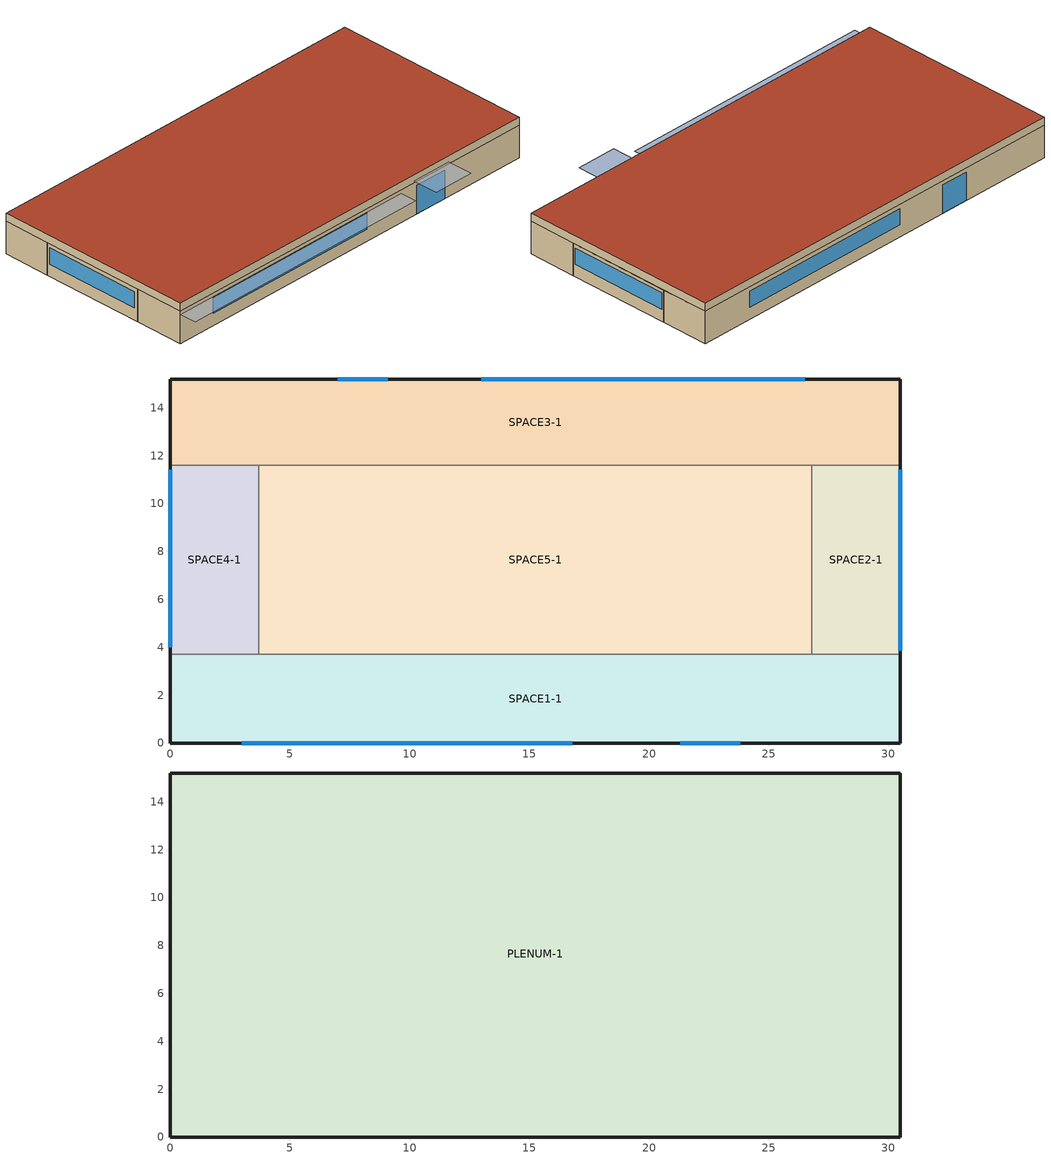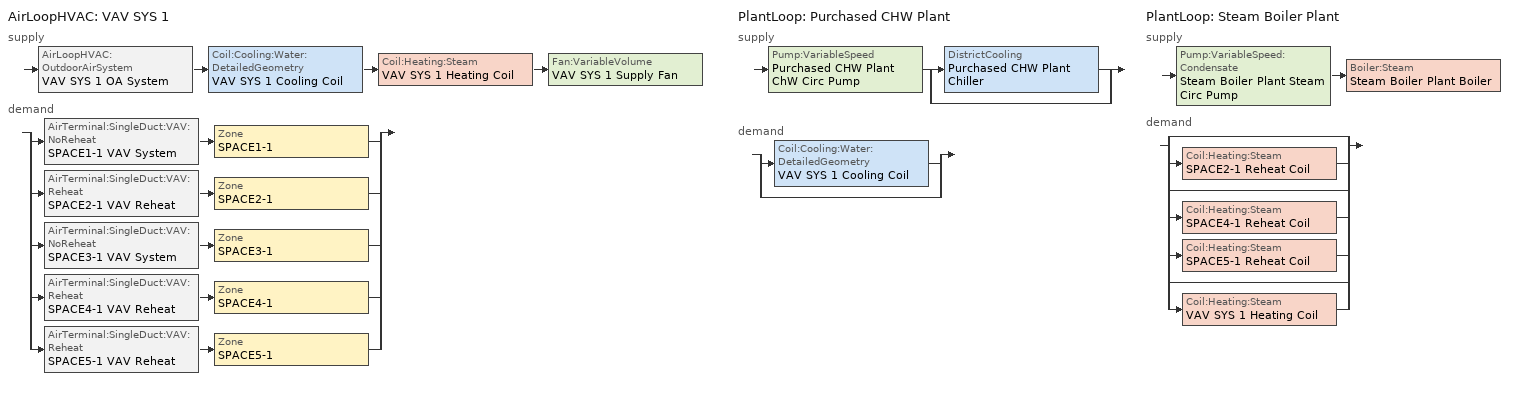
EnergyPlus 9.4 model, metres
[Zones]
SPACE1-1
 floor ground (FLOOR-SLAB-1): 30.5,3.7 30.5,0 0,0 0,3.7 z0
 wall outside (WALL-1): 0,3.7 0,0 30.5,0 30.5,3.7 z0:2.4
 wall to SPACE2-1 (INT-WALL-1): 30.5,3.7 26.8,3.7 z0:2.4
 wall to SPACE4-1 (INT-WALL-1): 3.7,3.7 0,3.7 z0:2.4
 wall to SPACE5-1 (INT-WALL-1): 26.8,3.7 3.7,3.7 z0:2.4
 window (Dbl Clr 3mm/13mm Air): 3,0 16.8,0 z0.9:2.1
 window (Sgl Grey 3mm): 21.3,0 23.8,0 z0:2.1
SPACE2-1
 floor ground (FLOOR-SLAB-1): 26.8,11.6 30.5,11.6 30.5,3.7 26.8,3.7 z0
 wall outside (WALL-1): 30.5,3.7 30.5,11.6 z0:2.4
 wall to SPACE3-1 (INT-WALL-1): 30.5,11.6 26.8,11.6 z0:2.4
 wall to SPACE5-1 (INT-WALL-1): 26.8,11.6 26.8,3.7 z0:2.4
 window (Dbl Clr 3mm/13mm Air): 30.5,3.85 30.5,11.4 z0.9:2.1
SPACE3-1
 floor ground (FLOOR-SLAB-1): 30.5,11.6 0,11.6 0,15.2 30.5,15.2 z0
 wall outside (WALL-1): 30.5,11.6 30.5,15.2 0,15.2 0,11.6 z0:2.4
 wall to SPACE4-1 (INT-WALL-1): 0,11.6 3.7,11.6 z0:2.4
 wall to SPACE5-1 (INT-WALL-1): 3.7,11.6 26.8,11.6 z0:2.4
 window (Dbl Clr 3mm/13mm Air): 26.5,15.2 13,15.2 z0.9:2.1
 window (Sgl Grey 3mm): 9.1,15.2 7,15.2 z0:2.1
SPACE4-1
 floor ground (FLOOR-SLAB-1): 3.7,3.7 0,3.7 0,11.6 3.7,11.6 z0
 wall outside (WALL-1): 0,11.6 0,3.7 z0:2.4
 wall to SPACE5-1 (INT-WALL-1): 3.7,3.7 3.7,11.6 z0:2.4
 window (Dbl Clr 3mm/13mm Air): 0,11.4 0,4 z0.9:2.1
SPACE5-1
 floor ground (FLOOR-SLAB-1): 26.8,11.6 26.8,3.7 3.7,3.7 3.7,11.6 z0
PLENUM-1
 floor to SPACE1-1 (CLNG-1): 30.5,3.7 30.5,0 0,0 0,3.7 z2.4
 floor to SPACE2-1 (CLNG-1): 26.8,11.6 30.5,11.6 30.5,3.7 26.8,3.7 z2.4
 floor to SPACE3-1 (CLNG-1): 30.5,11.6 0,11.6 0,15.2 30.5,15.2 z2.4
 floor to SPACE4-1 (CLNG-1): 3.7,3.7 0,3.7 0,11.6 3.7,11.6 z2.4
 floor to SPACE5-1 (CLNG-1): 26.8,11.6 26.8,3.7 3.7,3.7 3.7,11.6 z2.4
 wall outside (WALL-1): 0,0 30.5,0 30.5,15.2 0,15.2 0,0 z2.4:3
 roof outside (ROOF-1): 0,15.2 0,0 30.5,0 30.5,15.2 z3
shading: 0,-1.3 0,0 19.8,0 19.8,-1.3 z2.2; 21,-2 21,0 24.1,0 24.1,-2 z2.6
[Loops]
AirLoopHVAC 'VAV SYS 1'
 supply: AirLoopHVAC:OutdoorAirSystem 'VAV SYS 1 OA System' > Coil:Cooling:Water:DetailedGeometry 'VAV SYS 1 Cooling Coil' > Coil:Heating:Steam 'VAV SYS 1 Heating Coil' > Fan:VariableVolume 'VAV SYS 1 Supply Fan'
 demand: split
  | AirTerminal:SingleDuct:VAV:NoReheat 'SPACE1-1 VAV System' > Zone 'SPACE1-1'
  | AirTerminal:SingleDuct:VAV:Reheat 'SPACE2-1 VAV Reheat' > Zone 'SPACE2-1'
  | AirTerminal:SingleDuct:VAV:NoReheat 'SPACE3-1 VAV System' > Zone 'SPACE3-1'
  | AirTerminal:SingleDuct:VAV:Reheat 'SPACE4-1 VAV Reheat' > Zone 'SPACE4-1'
  | AirTerminal:SingleDuct:VAV:Reheat 'SPACE5-1 VAV Reheat' > Zone 'SPACE5-1'
PlantLoop 'Purchased CHW Plant'
 supply: Pump:VariableSpeed 'Purchased CHW Plant ChW Circ Pump' > split
  | DistrictCooling 'Purchased CHW Plant Chiller'
  | bypass
 demand: split
  | Coil:Cooling:Water:DetailedGeometry 'VAV SYS 1 Cooling Coil'
  | bypass
PlantLoop 'Steam Boiler Plant'
 supply: Pump:VariableSpeed:Condensate 'Steam Boiler Plant Steam Circ Pump' > Boiler:Steam 'Steam Boiler Plant Boiler'
 demand: split
  | bypass
  | Coil:Heating:Steam 'SPACE2-1 Reheat Coil'
  | bypass
  | Coil:Heating:Steam 'SPACE4-1 Reheat Coil'
  | Coil:Heating:Steam 'SPACE5-1 Reheat Coil'
  | bypass
  | Coil:Heating:Steam 'VAV SYS 1 Heating Coil'
[Building]
Building: North Axis {deg}=30; Terrain=City; Loads Convergence Tolerance Value {W}=0.04; Temperature Convergence Tolerance Value {deltaC}=0.4; Solar Distribution=FullExterior; Minimum Number of Warmup Days=6
[Site:Location]
CHICAGO_IL_USA TMY2-94846: Latitude {deg}=41.98; Longitude {deg}=-87.92; Time Zone {hr}=-6; Elevation {m}=201
[SizingPeriod:DesignDay] Day of Month=21; Humidity Condition Type=Wetbulb; Barometric Pressure {Pa}=98934; Rain Indicator=No; Snow Indicator=No; Daylight Saving Time Indicator=No; Solar Model Indicator=ASHRAEClearSky
Name | Month | Day Type | Maximum Dry-Bulb Temperature {C} | Daily Dry-Bulb Temperature Range {deltaC} | Wetbulb or DewPoint at Maximum Dry-Bulb {C} | Wind Speed {m/s} | Wind Direction {deg} | Sky Clearness
CHICAGO_IL_USA Annual Heating 99% Design Conditions DB | 1 | WinterDesignDay | -16.6 | 0 | -16.6 | 4.9 | 270 | 0
CHICAGO_IL_USA Annual Cooling 1% Design Conditions DB/MCWB | 7 | SummerDesignDay | 31.6 | 10.5 | 23 | 5.2 | 230 | 1
[Site:GroundTemperature:BuildingSurface]
20.03, 20.03, 20.13, 20.3, 20.43, 20.52, 20.62, 20.77, 20.78, 20.55, 20.44, 20.2
[Material] Thermal Absorptance=0.9
Name | Roughness | Thickness {m} | Conductivity {W/m-K} | Density {kg/m3} | Specific Heat {J/kg-K} | Solar Absorptance | Visible Absorptance
RG01 | Rough | 0.0127 | 1.442 | 881 | 1674 | 0.65 | 0.65
BR01 | VeryRough | 0.0095 | 0.162 | 1121 | 1464 | 0.7 | 0.7
IN46 | VeryRough | 0.0762 | 0.023 | 24 | 1590 | 0.5 | 0.5
WD01 | MediumSmooth | 0.0191 | 0.115 | 513 | 1381 | 0.78 | 0.78
PW03 | MediumSmooth | 0.0127 | 0.115 | 545 | 1213 | 0.78 | 0.78
IN02 | Rough | 0.0901 | 0.043 | 10 | 837 | 0.75 | 0.75
GP01 | MediumSmooth | 0.0127 | 0.16 | 801 | 837 | 0.75 | 0.75
GP02 | MediumSmooth | 0.0159 | 0.16 | 801 | 837 | 0.75 | 0.75
CC03 | MediumRough | 0.1016 | 1.31 | 2243 | 837 | 0.65 | 0.65
[Material:NoMass]
MAT-CLNG-1: Roughness=Rough; Thermal Resistance {m2-K/W}=0.652259; Thermal Absorptance=0.65; Solar Absorptance=0.65; Visible Absorptance=0.65
[Material:AirGap]
AL21: Thermal Resistance {m2-K/W}=0.157
[WindowMaterial:Glazing] Optical Data Type=SpectralAverage; Thickness {m}=0.003; Infrared Transmittance at Normal Incidence=0; Front Side Infrared Hemispherical Emissivity=0.84; Back Side Infrared Hemispherical Emissivity=0.84; Conductivity {W/m-K}=0.9
Name | Solar Transmittance at Normal Incidence | Front Side Solar Reflectance at Normal Incidence | Back Side Solar Reflectance at Normal Incidence | Visible Transmittance at Normal Incidence | Front Side Visible Reflectance at Normal Incidence | Back Side Visible Reflectance at Normal Incidence
CLEAR 3MM | 0.837 | 0.075 | 0.075 | 0.898 | 0.081 | 0.081
GREY 3MM | 0.626 | 0.061 | 0.061 | 0.611 | 0.061 | 0.061
[WindowMaterial:Gas]
AIR 13MM: Gas Type=Air; Thickness {m}=0.0127
[Construction]
ROOF-1: RG01, BR01, IN46, WD01
WALL-1: WD01, PW03, IN02, GP01
CLNG-1: MAT-CLNG-1
FLOOR-SLAB-1: CC03
INT-WALL-1: GP02, AL21, GP02
Dbl Clr 3mm/13mm Air: CLEAR 3MM, AIR 13MM, CLEAR 3MM
Sgl Grey 3mm: GREY 3MM
[Zone] Type=1; Multiplier=1; Volume {m3}=autocalculate
Name | Ceiling Height {m}
PLENUM-1 | 0.6096
SPACE1-1; SPACE2-1; SPACE3-1; SPACE4-1; SPACE5-1 | 2.4384
[People] Number of People Schedule=OCCUPY-1; Number of People Calculation Method=people; Fraction Radiant=0.3; Activity Level Schedule=ActSchd
Name | Zone or ZoneList | Number of People
SPACE1-1 People 1 | SPACE1-1 | 11
SPACE2-1 People 1 | SPACE2-1 | 5
SPACE3-1 People 1 | SPACE3-1 | 11
SPACE4-1 People 1 | SPACE4-1 | 5
SPACE5-1 People 1 | SPACE5-1 | 20
[Lights] Schedule=LIGHTS-1; Design Level Calculation Method=LightingLevel; Return Air Fraction=0; Fraction Radiant=0.2; Fraction Visible=0.2; Fraction Replaceable=0
Name | Zone or ZoneList | Lighting Level {W}
SPACE1-1 Lights 1 | SPACE1-1 | 1584
SPACE2-1 Lights 1 | SPACE2-1 | 684
SPACE3-1 Lights 1 | SPACE3-1 | 1584
SPACE4-1 Lights 1 | SPACE4-1 | 684
SPACE5-1 Lights 1 | SPACE5-1 | 2964
[ElectricEquipment] Schedule=EQUIP-1; Design Level Calculation Method=EquipmentLevel; Fraction Latent=0; Fraction Radiant=0.3; Fraction Lost=0
Name | Zone or ZoneList | Design Level {W}
SPACE1-1 ElecEq 1 | SPACE1-1 | 1056
SPACE2-1 ElecEq 1 | SPACE2-1 | 456
SPACE3-1 ElecEq 1 | SPACE3-1 | 1056
SPACE4-1 ElecEq 1 | SPACE4-1 | 456
SPACE5-1 ElecEq 1 | SPACE5-1 | 1976
[ZoneInfiltration:DesignFlowRate] Schedule=INFIL-SCH; Design Flow Rate Calculation Method=flow/zone; Constant Term Coefficient=0; Temperature Term Coefficient=0; Velocity Term Coefficient=0.2237; Velocity Squared Term Coefficient=0
Name | Zone or ZoneList | Design Flow Rate {m3/s}
SPACE1-1 Infil 1 | SPACE1-1 | 0.0167
SPACE2-1 Infil 1 | SPACE2-1 | 0.00717
SPACE3-1 Infil 1 | SPACE3-1 | 0.0167
SPACE4-1 Infil 1 | SPACE4-1 | 0.00717
SPACE5-1 Infil 1 | SPACE5-1 | 0.031089
[Sizing:Zone] Zone Cooling Design Supply Air Temperature Input Method=SupplyAirTemperature; Zone Cooling Design Supply Air Temperature {C}=14; Zone Heating Design Supply Air Temperature Input Method=SupplyAirTemperature; Zone Heating Design Supply Air Temperature {C}=50; Zone Cooling Design Supply Air Humidity Ratio {kgWater/kgDryAir}=0.008; Zone Heating Design Supply Air Humidity Ratio {kgWater/kgDryAir}=0.008; Zone Heating Sizing Factor=0; Zone Cooling Sizing Factor=0; Cooling Design Air Flow Method=DesignDay; Cooling Design Air Flow Rate {m3/s}=0; Heating Design Air Flow Method=DesignDay; Heating Design Air Flow Rate {m3/s}=0; Account for Dedicated Outdoor Air System=No; Dedicated Outdoor Air System Control Strategy=NeutralSupplyAir; Dedicated Outdoor Air Low Setpoint Temperature for Design {C}=autosize; Dedicated Outdoor Air High Setpoint Temperature for Design {C}=autosize
Name | Design Specification Outdoor Air Object
SPACE1-1 | SZ DSOA SPACE1-1
SPACE2-1 | SZ DSOA SPACE2-1
SPACE3-1 | SZ DSOA SPACE3-1
SPACE4-1 | SZ DSOA SPACE4-1
SPACE5-1 | SZ DSOA SPACE5-1
[DesignSpecification:OutdoorAir] Outdoor Air Method=flow/person; Outdoor Air Flow per Person {m3/s-person}=0.00944; Outdoor Air Flow per Zone Floor Area {m3/s-m2}=0; Outdoor Air Flow per Zone {m3/s}=0
SZ DSOA SPACE1-1; SZ DSOA SPACE2-1; SZ DSOA SPACE3-1; SZ DSOA SPACE4-1; SZ DSOA SPACE5-1
[Sizing:System]
VAV SYS 1: Type of Load to Size On=sensible; Design Outdoor Air Flow Rate {m3/s}=autosize; Central Heating Maximum System Air Flow Ratio=0.3; Preheat Design Temperature {C}=7; Preheat Design Humidity Ratio {kgWater/kgDryAir}=0.008; Precool Design Temperature {C}=11; Precool Design Humidity Ratio {kgWater/kgDryAir}=0.008; Central Cooling Design Supply Air Temperature {C}=12.8; Central Heating Design Supply Air Temperature {C}=16; Type of Zone Sum to Use=noncoincident; 100% Outdoor Air in Cooling=no; 100% Outdoor Air in Heating=no; Central Cooling Design Supply Air Humidity Ratio {kgWater/kgDryAir}=0.008; Central Heating Design Supply Air Humidity Ratio {kgWater/kgDryAir}=0.008; Cooling Supply Air Flow Rate Method=DesignDay; Cooling Supply Air Flow Rate {m3/s}=0; Heating Supply Air Flow Rate Method=DesignDay; Heating Supply Air Flow Rate {m3/s}=0; Zone Maximum Outdoor Air Fraction=1; Cooling Design Capacity Method=CoolingDesignCapacity; Cooling Design Capacity {W}=autosize; Heating Design Capacity Method=HeatingDesignCapacity; Heating Design Capacity {W}=autosize; Central Cooling Capacity Control Method=VAV
[Sizing:Plant]
Name | Loop Type | Design Loop Exit Temperature {C} | Loop Design Temperature Difference {deltaC}
Purchased CHW Plant | Cooling | 7.22 | 6.67
Steam Boiler Plant | Steam | 110 | 25
[PlantLoop] Maximum Loop Flow Rate {m3/s}=autosize; Minimum Loop Flow Rate {m3/s}=0; Plant Loop Volume {m3}=autocalculate; Load Distribution Scheme=Optimal
Name | Fluid Type | Plant Equipment Operation Scheme | Maximum Loop Temperature {C} | Minimum Loop Temperature {C}
Purchased CHW Plant | Water | Purchased CHW Plant Operation | 98 | 1
Steam Boiler Plant | Steam | Steam Boiler Plant Operation | 110 | 10
[PlantEquipmentOperationSchemes] Control Scheme 1 Schedule=PlantOnSched
Name | Control Scheme 1
Purchased CHW Plant Operation | Purchased CHW Plant ChW Supply
Steam Boiler Plant Operation | Steam Boiler Plant Heat Supply
[PlantEquipmentOperation:CoolingLoad]
Purchased CHW Plant ChW Supply: Load Range 1 Lower Limit {W}=0; Load Range 1 Upper Limit {W}=1000000000000000; Range 1 Equipment List=Purchased CHW Plant ChW Plant
[PlantEquipmentOperation:HeatingLoad]
Steam Boiler Plant Heat Supply: Load Range 1 Lower Limit {W}=0; Load Range 1 Upper Limit {W}=1000000000000000; Range 1 Equipment List=Steam Boiler Plant heating plant
[PlantEquipmentList]
Purchased CHW Plant ChW Plant: Purchased CHW Plant Chiller
Steam Boiler Plant heating plant: Steam Boiler Plant Boiler
[AirLoopHVAC]
VAV SYS 1: Design Supply Air Flow Rate {m3/s}=autosize
[AvailabilityManager:Scheduled]
VAV SYS 1 Availability 1: Schedule=FanAvailSched
[SetpointManager:Scheduled] Control Variable=Temperature
Name | Schedule | Setpoint Node or NodeList
VAV SYS 1 Supply Air Temp Manager | Seasonal Reset Supply Air Temp Sch | VAV SYS 1 Supply Air Temp Nodes
VAV SYS 1 Heating Coil Air Temp Manager | Heating Supply Air Temp Sch | VAV SYS 1 Heating Supply Air Temp Nodes
Purchased CHW Plant ChW Temp Manager | CW-Loop-Temp-Schedule | Purchased CHW Plant ChW Supply Outlet Node
Steam Boiler Plant Steam Temp Manager | Steam-Loop-Temp-Schedule | Steam Boiler Plant Steam Supply Outlet Node
Steam Boiler Plant Boiler Setpoint Manager | Steam-Loop-Temp-Schedule | Steam Boiler Plant Boiler Outlet Node
[SetpointManager:MixedAir] Control Variable=Temperature
Name | Setpoint Node or NodeList
VAV SYS 1 Cooling Coil Air Temp Manager | VAV SYS 1 Cooling Coil Outlet
VAV SYS 1 Mixed Air Temp Manager | VAV SYS 1 Mixed Air Outlet
[Controller:WaterCoil]
VAV SYS 1 Cooling Coil Controller: Control Variable=Temperature; Action=Reverse; Actuator Variable=FLOW; Controller Convergence Tolerance {deltaC}=autosize; Maximum Actuated Flow {m3/s}=autosize; Minimum Actuated Flow {m3/s}=0
[Controller:OutdoorAir]
VAV SYS 1 OA Controller: Minimum Outdoor Air Flow Rate {m3/s}=autosize; Maximum Outdoor Air Flow Rate {m3/s}=autosize; Economizer Control Type=FixedDryBulb; Economizer Control Action Type=ModulateFlow; Economizer Maximum Limit Dry-Bulb Temperature {C}=16; Economizer Minimum Limit Dry-Bulb Temperature {C}=1; Lockout Type=NoLockout; Minimum Limit Type=FixedMinimum; Minimum Outdoor Air Schedule=Min OA Sched
[Zone equipment]
SPACE1-1: SPACE1-1 VAV System
SPACE2-1: SPACE2-1 VAV Reheat
SPACE3-1: SPACE3-1 VAV System
SPACE4-1: SPACE4-1 VAV Reheat
SPACE5-1: SPACE5-1 VAV Reheat
[AirTerminal:SingleDuct:VAV:NoReheat] Availability Schedule=REHEATCOILAVAILSCHED; Maximum Air Flow Rate {m3/s}=autosize; Zone Minimum Air Flow Input Method=Constant; Constant Minimum Air Flow Fraction=0.3
SPACE1-1 VAV System; SPACE3-1 VAV System
[AirTerminal:SingleDuct:VAV:Reheat] Availability Schedule=ReheatCoilAvailSched; Maximum Air Flow Rate {m3/s}=autosize; Zone Minimum Air Flow Input Method=Constant; Constant Minimum Air Flow Fraction=0.3; Maximum Hot Water or Steam Flow Rate {m3/s}=autosize; Minimum Hot Water or Steam Flow Rate {m3/s}=0; Convergence Tolerance=0.001; Maximum Flow per Zone Floor Area During Reheat {m3/s-m2}=AUTOCALCULATE; Maximum Flow Fraction During Reheat=AUTOCALCULATE
Name | Reheat Coil | Damper Heating Action
SPACE2-1 VAV Reheat | SPACE2-1 Reheat Coil | Normal
SPACE4-1 VAV Reheat | SPACE4-1 Reheat Coil | Normal
SPACE5-1 VAV Reheat | SPACE5-1 Reheat Coil | NORMAL
[ZoneControl:Thermostat] Control Type Schedule=Zone Control Type Sched
Name | Zone or ZoneList | Control 1
SPACE1-1 Thermostat | SPACE1-1 | SPACE1-1 DualSPSched
SPACE2-1 Thermostat | SPACE2-1 | SPACE2-1 DualSPSched
SPACE3-1 Thermostat | SPACE3-1 | SPACE3-1 DualSPSched
SPACE4-1 Thermostat | SPACE4-1 | SPACE4-1 DualSPSched
SPACE5-1 Thermostat | SPACE5-1 | SPACE5-1 DualSPSched
[ThermostatSetpoint:DualSetpoint] Heating Setpoint Temperature Schedule=Htg-SetP-Sch; Cooling Setpoint Temperature Schedule=Clg-SetP-Sch
SPACE1-1 DualSPSched; SPACE2-1 DualSPSched; SPACE3-1 DualSPSched; SPACE4-1 DualSPSched; SPACE5-1 DualSPSched
[AirLoopHVAC:ReturnPlenum]
Return-Plenum-1: Zone=PLENUM-1
[Boiler:Steam]
Steam Boiler Plant Boiler: Fuel Type=NaturalGas; Maximum Operating Pressure {Pa}=160000; Theoretical Efficiency=0.8; Design Outlet Steam Temperature {C}=115; Nominal Capacity {W}=autosize; Minimum Part Load Ratio=0.00001; Maximum Part Load Ratio=1; Optimum Part Load Ratio=0.2; Coefficient 1 of Fuel Use Function of Part Load Ratio Curve=0.8; Coefficient 2 of Fuel Use Function of Part Load Ratio Curve=0.1; Coefficient 3 of Fuel Use Function of Part Load Ratio Curve=0.1
[DistrictCooling]
Purchased CHW Plant Chiller: Nominal Capacity {W}=1000000000000000
[Pump:VariableSpeed]
Purchased CHW Plant ChW Circ Pump: Design Maximum Flow Rate {m3/s}=autosize; Design Pump Head {Pa}=179352; Design Power Consumption {W}=autosize; Motor Efficiency=0.9; Fraction of Motor Inefficiencies to Fluid Stream=0; Coefficient 1 of the Part Load Performance Curve=0; Coefficient 2 of the Part Load Performance Curve=1; Coefficient 3 of the Part Load Performance Curve=0; Coefficient 4 of the Part Load Performance Curve=0; Design Minimum Flow Rate {m3/s}=0; Pump Control Type=INTERMITTENT
[Pump:VariableSpeed:Condensate]
Steam Boiler Plant Steam Circ Pump: Design Steam Volume Flow Rate {m3/s}=autosize; Design Pump Head {Pa}=179352; Design Power Consumption {W}=autosize; Motor Efficiency=0.9; Fraction of Motor Inefficiencies to Fluid Stream=0; Coefficient 1 of the Part Load Performance Curve=0; Coefficient 2 of the Part Load Performance Curve=1; Coefficient 3 of the Part Load Performance Curve=0; Coefficient 4 of the Part Load Performance Curve=0; Design Power Sizing Method=PowerPerFlowPerPressure; Design Electric Power per Unit Flow Rate {W/(m3/s)}=348701.1; Design Shaft Power per Unit Flow Rate per Unit Head {W/((m3/s)-Pa)}=1.28205
[Coil:Heating:Steam] Maximum Steam Flow Rate {m3/s}=autosize; Degree of SubCooling {C}=5; Degree of Loop SubCooling {C}=15
Name | Availability Schedule | Coil Control Type
SPACE2-1 Reheat Coil; SPACE4-1 Reheat Coil; SPACE5-1 Reheat Coil | ReheatCoilAvailSched | ZoneLoadControl
VAV SYS 1 Heating Coil | HEATINGCOILAVAILSCHED | TemperatureSetPointControl
[Coil:Cooling:Water:DetailedGeometry]
VAV SYS 1 Cooling Coil: Availability Schedule=CoolingCoilAvailSched; Maximum Water Flow Rate {m3/s}=autosize; Tube Outside Surface Area {m2}=autosize; Total Tube Inside Area {m2}=autosize; Fin Surface Area {m2}=autosize; Minimum Airflow Area {m2}=autosize; Coil Depth {m}=autosize; Fin Diameter {m}=autosize; Fin Thickness {m}=0.0015; Tube Inside Diameter {m}=0.01445; Tube Outside Diameter {m}=0.0159; Tube Thermal Conductivity {W/m-K}=386; Fin Thermal Conductivity {W/m-K}=204; Fin Spacing {m}=0.0018; Tube Depth Spacing {m}=0.026; Number of Tube Rows=4; Number of Tubes per Row=autosize
[Fan:VariableVolume]
VAV SYS 1 Supply Fan: Availability Schedule=FanAvailSched; Fan Total Efficiency=0.7; Pressure Rise {Pa}=600; Maximum Flow Rate {m3/s}=autosize; Fan Power Minimum Flow Rate Input Method=Fraction; Fan Power Minimum Flow Fraction=0.25; Motor Efficiency=0.9; Motor In Airstream Fraction=1; Fan Power Coefficient 1=0.350712; Fan Power Coefficient 2=0.308505; Fan Power Coefficient 3=-0.541374; Fan Power Coefficient 4=0.871988; Fan Power Coefficient 5=0
[ZoneHVAC:Baseboard:RadiantConvective:Steam     SPACE1-1 Baseboard]
Design_Object_Name=SPACE1-1 Baseboard Design; Availability_Schedule_Name=REHEATCOILAVAILSCHED; Inlet_Node_Name=SPACE1-1 Reheat Coil Steam Inlet; Outlet_Node_Name=SPACE1-1 Reheat Coil Steam Outlet; Heating_Design_Capacity=Autosize; Degree_of_SubCooling=5; Maximum_Steam_Flow_Rate=autosize; Surface_1_Name=FRONT-1; Fraction_of_Radiant_Energy_to_Surface_1=0.4; Surface_2_Name=C1-1; Fraction_of_Radiant_Energy_to_Surface_2=0.2; Surface_3_Name=SB15; Fraction_of_Radiant_Energy_to_Surface_3=0.1
[ZoneHVAC:Baseboard:RadiantConvective:Steam:Design     SPACE1-1 Baseboard Design]
Heating_Design_Capacity_Method=HeatingDesignCapacity; Convergence_Tolerance=0.001; Fraction_Radiant=0.3; Fraction_of_Radiant_Energy_Incident_on_People=0.3
[ZoneHVAC:Baseboard:RadiantConvective:Steam     SPACE3-1 Baseboard]
Design_Object_Name=SPACE3-1 Baseboard Design; Availability_Schedule_Name=REHEATCOILAVAILSCHED; Inlet_Node_Name=SPACE3-1 Reheat Coil Steam Inlet; Outlet_Node_Name=SPACE3-1 Reheat Coil Steam Outlet; Heating_Design_Capacity=Autosize; Degree_of_SubCooling=5; Maximum_Steam_Flow_Rate=autosize; Surface_1_Name=BACK-1; Fraction_of_Radiant_Energy_to_Surface_1=0.4; Surface_2_Name=C3-1; Fraction_of_Radiant_Energy_to_Surface_2=0.2; Surface_3_Name=SB35; Fraction_of_Radiant_Energy_to_Surface_3=0.1
[ZoneHVAC:Baseboard:RadiantConvective:Steam:Design     SPACE3-1 Baseboard Design]
Heating_Design_Capacity_Method=HeatingDesignCapacity; Convergence_Tolerance=0.001; Fraction_Radiant=0.3; Fraction_of_Radiant_Energy_Incident_on_People=0.3
[Schedule:Compact]
OCCUPY-1: Through: 12/31, For: Weekdays, Until: 8:00, 0, Until: 11:00, 1, Until: 12:00, 0.8, Until: 13:00, 0.4, Until: 14:00, 0.8, Until: 18:00, 1, Until: 19:00, 0.5, Until: 21:00, 0.1, Until: 24:00, 0, For: Weekends Holiday, Until: 24:00, 0, For: SummerDesignDay, Until: 8:00, 0, Until: 11:00, 1, Until: 12:00, 0.8, Until: 13:00, 0.4, Until: 14:00, 0.8, Until: 18:00, 1, Until: 19:00, 0.5, Until: 21:00, 0.1, Until: 24:00, 0, For: WinterDesignDay, Until: 24:00, 0, For: CustomDay1 CustomDay2, Until: 8:00, 0, Until: 11:00, 1, Until: 12:00, 0.8, Until: 13:00, 0.4, Until: 14:00, 0.8, Until: 18:00, 1, Until: 19:00, 0.5, Until: 21:00, 0.1, Until: 24:00, 0
LIGHTS-1: Through: 12/31, For: Weekdays, Until: 8:00, 0.05, Until: 9:00, 0.9, Until: 10:00, 0.95, Until: 11:00, 1, Until: 12:00, 0.95, Until: 13:00, 0.8, Until: 14:00, 0.9, Until: 18:00, 1, Until: 19:00, 0.6, Until: 21:00, 0.2, Until: 24:00, 0.05, For: Weekends Holiday, Until: 24:00, 0.05, For: SummerDesignDay, Until: 8:00, 0.05, Until: 9:00, 0.9, Until: 10:00, 0.95, Until: 11:00, 1, Until: 12:00, 0.95, Until: 13:00, 0.8, Until: 14:00, 0.9, Until: 18:00, 1, Until: 19:00, 0.6, Until: 21:00, 0.2, Until: 24:00, 0.05, For: WinterDesignDay, Until: 24:00, 0.05, For: CustomDay1 CustomDay2, Until: 8:00, 0.05, Until: 9:00, 0.9, Until: 10:00, 0.95, Until: 11:00, 1, Until: 12:00, 0.95, Until: 13:00, 0.8, Until: 14:00, 0.9, Until: 18:00, 1, Until: 19:00, 0.6, Until: 21:00, 0.2, Until: 24:00, 0.05
EQUIP-1: Through: 12/31, For: Weekdays, Until: 8:00, 0.02, Until: 9:00, 0.4, Until: 14:00, 0.9, Until: 15:00, 0.8, Until: 16:00, 0.7, Until: 18:00, 0.5, Until: 20:00, 0.3, Until: 24:00, 0.02, For: Weekends Holiday, Until: 24:00, 0.2, For: SummerDesignDay, Until: 8:00, 0.02, Until: 9:00, 0.4, Until: 14:00, 0.9, Until: 15:00, 0.8, Until: 16:00, 0.7, Until: 18:00, 0.5, Until: 20:00, 0.3, Until: 24:00, 0.02, For: WinterDesignDay, Until: 24:00, 0.2, For: CustomDay1 CustomDay2, Until: 8:00, 0.02, Until: 9:00, 0.4, Until: 14:00, 0.9, Until: 15:00, 0.8, Until: 16:00, 0.7, Until: 18:00, 0.5, Until: 20:00, 0.3, Until: 24:00, 0.02
INFIL-SCH: Through: 3/31, For: AllDays, Until: 24:00, 1, Through: 10/31, For: AllDays, Until: 24:00, 0, Through: 12/31, For: AllDays, Until: 24:00, 1
ACTSCHD: Through: 12/31, For: AllDays, Until: 24:00, 117.24
HTG-SETP-SCH: Through: 12/31, For: Weekdays, Until: 7:00, 12.8, Until: 18:00, 22, Until: 24:00, 12.8, For: Weekends Holiday, Until: 7:00, 12.8, Until: 13:00, 22, Until: 24:00, 12.8, For: SummerDesignDay, Until: 24:00, 12.8, For: WinterDesignDay, Until: 24:00, 22, For: CustomDay1 CustomDay2, Until: 7:00, 12.8, Until: 18:00, 22, Until: 24:00, 12.8
CLG-SETP-SCH: Through: 12/31, For: Weekdays, Until: 7:00, 40, Until: 18:00, 24, Until: 24:00, 40, For: Weekends Holiday, Until: 7:00, 40, Until: 13:00, 24, Until: 24:00, 40, For: SummerDesignDay, Until: 24:00, 24, For: WinterDesignDay, Until: 24:00, 40, For: CustomDay1 CustomDay2, Until: 7:00, 40, Until: 18:00, 24, Until: 24:00, 40
ZONE CONTROL TYPE SCHED: Through: 12/31, For: Weekdays weekends holiday, Until: 24:00, 4, For: SummerDesignDay, Until: 24:00, 4, For: WinterDesignDay, Until: 24:00, 4, For: CustomDay1 CustomDay2, Until: 24:00, 4
MIN OA SCHED: Through: 12/31, For: Weekdays, Until: 6:00, 0.02, Until: 18:00, 1, Until: 24:00, 0.02, For: Weekends Holiday, Until: 24:00, 0.02, For: SummerDesignDay WinterDesignDay, Until: 6:00, 0.02, Until: 18:00, 1, Until: 24:00, 0.02, For: CustomDay1 CustomDay2, Until: 24:00, 0.02
FANAVAILSCHED; REHEATCOILAVAILSCHED: Through: 3/31, For: AllDays, Until: 24:00, 1, Through: 9/30, For: Weekdays, Until: 7:00, 0, Until: 17:00, 1, Until: 24:00, 0, For: Weekends Holiday, Until: 24:00, 0, For: SummerDesignDay WinterDesignDay, Until: 24:00, 1, For: CustomDay1 CustomDay2, Until: 24:00, 0, Through: 12/31, For: AllDays, Until: 24:00, 1
COOLINGCOILAVAILSCHED: Through: 3/31, For: AllDays, Until: 24:00, 0, Through: 9/30, For: Weekdays, Until: 7:00, 0, Until: 17:00, 1, Until: 24:00, 0, For: Weekends Holiday, Until: 24:00, 0, For: SummerDesignDay, Until: 24:00, 1, For: WinterDesignDay, Until: 24:00, 0, For: CustomDay1 CustomDay2, Until: 24:00, 0, Through: 12/31, For: AllDays, Until: 24:00, 0
HEATINGCOILAVAILSCHED: Through: 3/31, For: AllDays, Until: 24:00, 1, Through: 9/30, For: AllDays, Until: 24:00, 0, Through: 12/31, For: AllDays, Until: 24:00, 1
CW-LOOP-TEMP-SCHEDULE: Through: 12/31, For: AllDays, Until: 24:00, 7.22
STEAM-LOOP-TEMP-SCHEDULE: Through: 12/31, For: AllDays, Until: 24:00, 107
PLANTONSCHED: Through: 12/31, For: AllDays, Until: 24:00, 1
SEASONAL RESET SUPPLY AIR TEMP SCH: Through: 3/31, For: AllDays, Until: 24:00, 16, Through: 9/30, For: AllDays, Until: 24:00, 13, Through: 12/31, For: AllDays, Until: 24:00, 16
HEATING SUPPLY AIR TEMP SCH: Through: 3/31, For: AllDays, Until: 24:00, 15, Through: 9/30, For: AllDays, Until: 24:00, 12, Through: 12/31, For: AllDays, Until: 24:00, 15
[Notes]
5ZoneSteamBaseboard.idf
Basic file description:  1 story building divided into 4 exterior and one interior conditioned zones and return plenum.
Highlights:              Steam Loop for Heating with a Steam Coil, Boiler, and Condensate Pump
Simulation Location/Run: CHICAGO_IL_USA TMY3, 2 design days, 2 run periods,
Run Control executes the run periods using the weather file
Location:                Chicago, IL
Design Days:             CHICAGO_IL_USA Annual Heating 99% Design Conditions DB, MaxDB= -16.6°C
CHICAGO_IL_USA Annual Cooling 1% Design Conditions, MaxDB=  31.6°C MCWB=  23.0°C
Run Period (Weather File): Winter 1/15 - 1/21, transition 4/15 - 4/21, CHICAGO_IL_USA TMY3
Run Control:             Zone and System sizing with weather file run control and 2 design day runs
Building: Single floor rectangular building 100 ft x 50 ft. 5 zones - 4 exterior, 1 interior, zone height 8 feet.
Exterior zone depth is 12 feet. There is a 2 foot high return plenum: the overall building height is
10 feet. There are windows on all 4 facades; the south and north facades have glass doors.
The south facing glass is shaded by overhangs. The walls are woodshingle over plywood, R11 insulation,
and gypboard. The roof is a gravel built up roof with R-3 mineral board insulation and plywood sheathing.
The windows are of various single and double pane construction with 3mm and 6mm glass and either 6mm or
13mm argon or air gap.  The window to wall ratio is approximately 0.29.
The south wall and door have overhangs.
The building is oriented 30 degrees east of north.
Floor Area:        463.6 m2 (5000 ft2)
Number of Stories: 1
Zone Description Details:
Internal gains description:     lighting is 1.5 watts/ft2, office equip is 1.0 watts/ft2. There is 1 occupant
per 100 ft2 of floor area. The infiltration is 0.25 air changes per hour.
Interzone Surfaces:             6 interzone surfaces (see diagram)
Internal Mass:                  None
Windows:                        4 ea.: 1) Double pane clear, 3mm glass, 13mm air gap
2) Double pane clear, 3mm glass, 13mm argon gap
3) Double pane clear, 6mm glass, 6mm air gap
4) Double pane lowE,  6mm lowE glass outside, 6mm air gap, 6mm clear glass
Doors:                          2 ea.:    Single pane grey,  3mm glass
Detached Shading:               None
Daylight:                       None
Natural Ventilation:            None
Compact Schedules:              Yes
HVAC:                           Standard VAV system with outside air economizer, Steam reheat coils,
Steam Baseboard heaters, and Central chilled water cooling coil.
Central Plant is single Steam boiler, electric compression chiller
with air cooled condenser. All equipment is autosized.
Zonal Equipment:                AirTerminal:SingleDuct:VAV:Reheat (Space2-1, Space4-1, and space5-1)
AirTerminal:SingleDuct:VAV:NoReheat with steam baseboard heater (Space1-1 and Space3-1)
Central Air Handling Equipment: Yes
System Equipment Autosize:      Yes
Purchased Cooling:              None
Purchased Heating:              None
Coils:                          Coil:Cooling:Water, Coil:Heating:Steam
Pumps:                          Pump:VariableSpeed
Boilers:                        Boiler:Steam
Chillers:                       Chiller:Electric
Standard Reports:               None
Timestep or Hourly Variables:   Hourly
Time bins Report:               None
HTML Report:                    None
Environmental Emissions:        None
Utility Tariffs:                None
